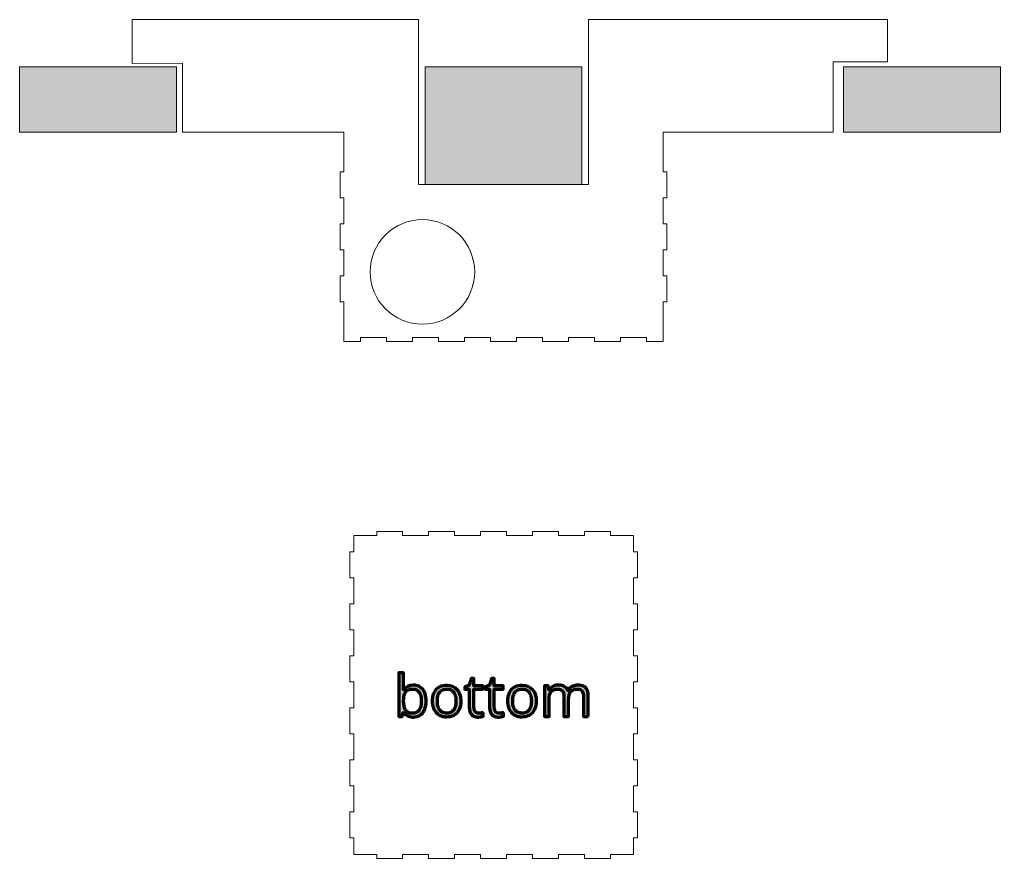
# Model space of a CAD drawing. Header units: millimetres. Extents: x -414 to 974, y 0 to 641.
# Drawn here: x 224 to 974, y 0 to 641 of the extents above; entities that cross this region are included whole.
import ezdxf

# ---------------------------------------------------------------- set-up
doc = ezdxf.new("R2010")
doc.units = ezdxf.units.MM
doc.header["$MEASUREMENT"] = 0
for name, color, linetype, lineweight in [('Layer 1', 7, 'Continuous', 0), ('Layer 2', 7, 'Continuous', 0), ('Layer 3', 7, 'Continuous', 0)]:
    doc.layers.add(name, color=color, linetype=linetype, lineweight=lineweight)

msp = doc.modelspace()

# ---------------------------------------------------------------- hatches: boundary and pattern name
at = {"layer": 'Layer 1', "true_color": 0x777777, "transparency": 33554687}
h = msp.add_hatch(color=8, dxfattribs=at)
edge = h.paths.add_edge_path()
edge.add_spline(control_points=[(524.06, 129.45), (523.41, 129.45), (522.76, 129.39), (522.12, 129.27), (521.38, 129.13), (520.73, 128.89), (520.17, 128.56), (519.64, 128.25), (519.17, 127.84), (518.8, 127.35), (518.42, 126.84), (518.12, 126.27), (517.91, 125.67), (517.52, 124.56), (517.28, 123.15), (517.21, 121.46), (517.19, 121.07), (517.18, 120.68), (517.18, 120.3), (517.18, 117.49), (517.58, 115.35), (518.38, 113.9), (518.51, 113.66), (518.67, 113.42), (518.84, 113.2), (519.51, 112.35), (520.43, 111.73), (521.46, 111.42), (522.24, 111.18), (523.14, 111.06), (524.15, 111.06), (524.83, 111.05), (525.51, 111.14), (526.17, 111.33), (527.35, 111.67), (528.37, 112.42), (529.04, 113.45), (529.81, 114.59), (530.31, 116.09), (530.52, 117.94), (530.62, 118.74), (530.66, 119.54), (530.66, 120.34), (530.66, 121.14), (530.62, 121.94), (530.53, 122.74), (530.33, 124.49), (529.89, 125.89), (529.21, 126.95), (529.16, 127.03), (529.1, 127.11), (529.04, 127.19), (527.97, 128.7), (526.31, 129.45), (524.06, 129.45)], knot_values=[0, 0, 0, 0, 1, 1, 1, 2, 2, 2, 3, 3, 3, 4, 4, 4, 5, 5, 5, 6, 6, 6, 7, 7, 7, 8, 8, 8, 9, 9, 9, 10, 10, 10, 11, 11, 11, 12, 12, 12, 13, 13, 13, 14, 14, 14, 15, 15, 15, 16, 16, 16, 17, 17, 17, 18, 18, 18, 18], degree=3, periodic=0)
edge = h.paths.add_edge_path()
edge.add_spline(control_points=[(601.37, 115.35), (601.62, 114.66), (601.97, 114.01), (602.41, 113.42), (603.34, 112.2), (604.71, 111.4), (606.22, 111.18), (606.72, 111.1), (607.22, 111.06), (607.72, 111.06), (608.46, 111.05), (609.19, 111.14), (609.91, 111.33), (611.15, 111.65), (612.26, 112.39), (613.04, 113.41), (613.57, 114.11), (613.97, 114.9), (614.23, 115.73), (614.65, 117), (614.85, 118.52), (614.85, 120.3), (614.86, 121.14), (614.8, 121.99), (614.68, 122.83), (614.56, 123.69), (614.37, 124.47), (614.11, 125.17), (613.85, 125.87), (613.49, 126.53), (613.04, 127.12), (612.14, 128.27), (610.84, 129.05), (609.39, 129.29), (608.83, 129.4), (608.25, 129.45), (607.68, 129.45), (606.97, 129.45), (606.26, 129.37), (605.56, 129.2), (604.3, 128.9), (603.18, 128.17), (602.39, 127.15), (601.54, 126.05), (600.99, 124.55), (600.75, 122.67), (600.65, 121.88), (600.61, 121.09), (600.61, 120.3), (600.61, 118.34), (600.86, 116.69), (601.37, 115.35)], knot_values=[0, 0, 0, 0, 1, 1, 1, 2, 2, 2, 3, 3, 3, 4, 4, 4, 5, 5, 5, 6, 6, 6, 7, 7, 7, 8, 8, 8, 9, 9, 9, 10, 10, 10, 11, 11, 11, 12, 12, 12, 13, 13, 13, 14, 14, 14, 15, 15, 15, 16, 16, 16, 17, 17, 17, 17], degree=3, periodic=0)
edge = h.paths.add_edge_path()
edge.add_spline(control_points=[(543.73, 115.35), (543.98, 114.66), (544.33, 114.01), (544.77, 113.42), (545.7, 112.2), (547.06, 111.4), (548.58, 111.18), (549.07, 111.1), (549.58, 111.06), (550.08, 111.06), (550.82, 111.05), (551.55, 111.14), (552.26, 111.33), (553.51, 111.65), (554.61, 112.39), (555.39, 113.41), (555.92, 114.11), (556.33, 114.9), (556.59, 115.73), (557, 117), (557.21, 118.52), (557.21, 120.3), (557.22, 121.14), (557.16, 121.99), (557.04, 122.83), (556.92, 123.69), (556.73, 124.47), (556.46, 125.17), (556.21, 125.87), (555.85, 126.53), (555.39, 127.12), (554.49, 128.27), (553.19, 129.05), (551.75, 129.29), (551.18, 129.4), (550.61, 129.45), (550.03, 129.45), (549.32, 129.45), (548.61, 129.37), (547.92, 129.2), (546.66, 128.9), (545.54, 128.17), (544.75, 127.15), (543.89, 126.05), (543.35, 124.55), (543.11, 122.67), (543.01, 121.88), (542.96, 121.09), (542.97, 120.3), (542.97, 118.34), (543.22, 116.69), (543.73, 115.35)], knot_values=[0, 0, 0, 0, 1, 1, 1, 2, 2, 2, 3, 3, 3, 4, 4, 4, 5, 5, 5, 6, 6, 6, 7, 7, 7, 8, 8, 8, 9, 9, 9, 10, 10, 10, 11, 11, 11, 12, 12, 12, 13, 13, 13, 14, 14, 14, 15, 15, 15, 16, 16, 16, 17, 17, 17, 17], degree=3, periodic=0)
edge = h.paths.add_edge_path()
edge.add_spline(control_points=[(618.22, 116.71), (618.45, 117.89), (618.56, 119.09), (618.55, 120.3), (618.55, 121.82), (618.39, 123.22), (618.06, 124.49), (617.65, 126.23), (616.81, 127.84), (615.64, 129.19), (613.7, 131.38), (611.08, 132.48), (607.78, 132.48), (606.95, 132.48), (606.12, 132.41), (605.3, 132.26), (603.17, 131.92), (601.23, 130.86), (599.79, 129.27), (599.33, 128.75), (598.93, 128.19), (598.58, 127.59), (597.96, 126.5), (597.51, 125.27), (597.24, 123.88), (597.01, 122.7), (596.91, 121.5), (596.91, 120.3), (596.91, 119.33), (596.99, 118.36), (597.14, 117.41), (597.33, 116.16), (597.71, 114.95), (598.25, 113.81), (598.33, 113.64), (598.42, 113.47), (598.51, 113.3), (599.32, 111.76), (600.54, 110.46), (602.03, 109.55), (602.74, 109.12), (603.51, 108.78), (604.31, 108.54), (605.39, 108.22), (606.51, 108.06), (607.63, 108.07), (608.45, 108.07), (609.25, 108.14), (610.05, 108.27), (612.21, 108.61), (614.19, 109.68), (615.65, 111.3), (616.93, 112.74), (617.79, 114.54), (618.22, 116.71)], knot_values=[0, 0, 0, 0, 1, 1, 1, 2, 2, 2, 3, 3, 3, 4, 4, 4, 5, 5, 5, 6, 6, 6, 7, 7, 7, 8, 8, 8, 9, 9, 9, 10, 10, 10, 11, 11, 11, 12, 12, 12, 13, 13, 13, 14, 14, 14, 15, 15, 15, 16, 16, 16, 17, 17, 17, 18, 18, 18, 18], degree=3, periodic=0)
edge = h.paths.add_edge_path()
edge.add_spline(control_points=[(560.58, 116.71), (560.8, 117.89), (560.91, 119.09), (560.91, 120.3), (560.91, 121.82), (560.74, 123.22), (560.42, 124.49), (560, 126.23), (559.17, 127.84), (557.99, 129.19), (556.05, 131.38), (553.44, 132.48), (550.14, 132.48), (549.31, 132.48), (548.48, 132.41), (547.65, 132.26), (545.53, 131.92), (543.59, 130.86), (542.15, 129.27), (541.69, 128.75), (541.28, 128.19), (540.94, 127.59), (540.32, 126.5), (539.87, 125.27), (539.6, 123.88), (539.37, 122.7), (539.26, 121.5), (539.27, 120.3), (539.27, 119.33), (539.34, 118.36), (539.49, 117.41), (539.69, 116.16), (540.06, 114.95), (540.6, 113.81), (540.69, 113.64), (540.77, 113.47), (540.86, 113.3), (541.68, 111.75), (542.89, 110.46), (544.38, 109.55), (545.1, 109.12), (545.86, 108.78), (546.66, 108.54), (547.74, 108.22), (548.87, 108.06), (549.99, 108.07), (550.8, 108.07), (551.61, 108.14), (552.41, 108.27), (554.57, 108.61), (556.54, 109.68), (558.01, 111.3), (559.29, 112.74), (560.15, 114.54), (560.58, 116.71)], knot_values=[0, 0, 0, 0, 1, 1, 1, 2, 2, 2, 3, 3, 3, 4, 4, 4, 5, 5, 5, 6, 6, 6, 7, 7, 7, 8, 8, 8, 9, 9, 9, 10, 10, 10, 11, 11, 11, 12, 12, 12, 13, 13, 13, 14, 14, 14, 15, 15, 15, 16, 16, 16, 17, 17, 17, 18, 18, 18, 18], degree=3, periodic=0)
edge = h.paths.add_edge_path()
edge.add_spline(control_points=[(593.52, 111.44), (593.52, 111.44), (593.52, 108.72), (593.52, 108.72), (593.38, 108.65), (593.25, 108.6), (593.1, 108.55), (592.76, 108.44), (592.33, 108.34), (591.81, 108.25), (591.11, 108.14), (590.47, 108.08), (589.9, 108.07), (589.86, 108.07), (589.82, 108.07), (589.78, 108.07), (588.85, 108.06), (587.93, 108.18), (587.04, 108.44), (585.02, 109.06), (583.76, 110.46), (583.23, 112.65), (583.03, 113.51), (582.94, 114.39), (582.95, 115.27), (582.95, 115.27), (582.95, 129.28), (582.95, 129.28), (582.95, 129.28), (579.58, 129.28), (579.58, 129.28), (579.58, 129.28), (579.58, 131), (579.58, 131), (579.58, 131), (582.95, 132.48), (582.95, 132.48), (582.95, 132.48), (584.45, 137.5), (584.45, 137.5), (584.45, 137.5), (586.52, 137.5), (586.52, 137.5), (586.52, 137.5), (586.52, 132.05), (586.52, 132.05), (586.52, 132.05), (593.35, 132.05), (593.35, 132.05), (593.35, 132.05), (593.35, 129.28), (593.35, 129.28), (593.35, 129.28), (586.52, 129.28), (586.52, 129.28), (586.52, 129.28), (586.52, 115.42), (586.52, 115.42), (586.51, 115), (586.55, 114.57), (586.62, 114.16), (586.77, 113.34), (587.07, 112.67), (587.52, 112.15), (588.05, 111.56), (588.78, 111.17), (589.56, 111.07), (589.81, 111.03), (590.05, 111.01), (590.3, 111.01), (590.87, 111.01), (591.44, 111.05), (592.01, 111.14), (592.05, 111.14), (592.09, 111.15), (592.12, 111.15), (592.3, 111.18), (592.47, 111.21), (592.64, 111.24), (592.97, 111.3), (593.24, 111.37), (593.47, 111.43), (593.49, 111.43), (593.5, 111.44), (593.52, 111.44)], knot_values=[0, 0, 0, 0, 1, 1, 1, 2, 2, 2, 3, 3, 3, 4, 4, 4, 5, 5, 5, 6, 6, 6, 7, 7, 7, 8, 8, 8, 9, 9, 9, 10, 10, 10, 11, 11, 11, 12, 12, 12, 13, 13, 13, 14, 14, 14, 15, 15, 15, 16, 16, 16, 17, 17, 17, 18, 18, 18, 19, 19, 19, 20, 20, 20, 21, 21, 21, 22, 22, 22, 23, 23, 23, 24, 24, 24, 25, 25, 25, 26, 26, 26, 27, 27, 27, 28, 28, 28, 28], degree=3, periodic=0)
edge = h.paths.add_edge_path()
edge.add_spline(control_points=[(577.99, 111.44), (577.99, 111.44), (577.99, 108.72), (577.99, 108.72), (577.85, 108.65), (577.71, 108.6), (577.57, 108.55), (577.23, 108.44), (576.8, 108.34), (576.28, 108.25), (575.58, 108.14), (574.94, 108.08), (574.37, 108.07), (574.33, 108.07), (574.29, 108.07), (574.25, 108.07), (573.32, 108.06), (572.39, 108.18), (571.5, 108.44), (569.49, 109.06), (568.22, 110.46), (567.7, 112.65), (567.5, 113.51), (567.41, 114.39), (567.42, 115.27), (567.42, 115.27), (567.42, 129.28), (567.42, 129.28), (567.42, 129.28), (564.04, 129.28), (564.04, 129.28), (564.04, 129.28), (564.04, 131), (564.04, 131), (564.04, 131), (567.42, 132.48), (567.42, 132.48), (567.42, 132.48), (568.92, 137.5), (568.92, 137.5), (568.92, 137.5), (570.98, 137.5), (570.98, 137.5), (570.98, 137.5), (570.98, 132.05), (570.98, 132.05), (570.98, 132.05), (577.81, 132.05), (577.81, 132.05), (577.81, 132.05), (577.81, 129.28), (577.81, 129.28), (577.81, 129.28), (570.98, 129.28), (570.98, 129.28), (570.98, 129.28), (570.98, 115.42), (570.98, 115.42), (570.98, 115), (571.01, 114.57), (571.09, 114.16), (571.23, 113.34), (571.53, 112.67), (571.99, 112.15), (572.52, 111.56), (573.24, 111.17), (574.03, 111.07), (574.27, 111.03), (574.52, 111.01), (574.76, 111.01), (575.34, 111.01), (575.91, 111.05), (576.48, 111.14), (576.52, 111.14), (576.55, 111.15), (576.59, 111.15), (576.76, 111.18), (576.93, 111.21), (577.1, 111.24), (577.43, 111.3), (577.71, 111.37), (577.94, 111.43), (577.95, 111.43), (577.97, 111.44), (577.99, 111.44)], knot_values=[0, 0, 0, 0, 1, 1, 1, 2, 2, 2, 3, 3, 3, 4, 4, 4, 5, 5, 5, 6, 6, 6, 7, 7, 7, 8, 8, 8, 9, 9, 9, 10, 10, 10, 11, 11, 11, 12, 12, 12, 13, 13, 13, 14, 14, 14, 15, 15, 15, 16, 16, 16, 17, 17, 17, 18, 18, 18, 19, 19, 19, 20, 20, 20, 21, 21, 21, 22, 22, 22, 23, 23, 23, 24, 24, 24, 25, 25, 25, 26, 26, 26, 27, 27, 27, 28, 28, 28, 28], degree=3, periodic=0)
edge = h.paths.add_edge_path()
edge.add_spline(control_points=[(517.18, 111.53), (517.18, 111.53), (516.93, 111.53), (516.93, 111.53), (516.93, 111.53), (516.18, 108.5), (516.18, 108.5), (516.18, 108.5), (513.62, 108.5), (513.62, 108.5), (513.62, 108.5), (513.62, 141.93), (513.62, 141.93), (513.62, 141.93), (517.18, 141.93), (517.18, 141.93), (517.18, 141.93), (517.18, 133.81), (517.18, 133.81), (517.19, 132.97), (517.17, 132.13), (517.14, 131.3), (517.12, 130.45), (517.07, 129.66), (517.01, 128.91), (517.01, 128.91), (517.18, 128.91), (517.18, 128.91), (518.85, 131.26), (521.31, 132.43), (524.58, 132.43), (525.61, 132.44), (526.65, 132.31), (527.64, 132.03), (529.28, 131.56), (530.72, 130.59), (531.78, 129.27), (532.62, 128.21), (533.25, 127.01), (533.63, 125.72), (534.11, 124.16), (534.35, 122.35), (534.35, 120.3), (534.36, 119.12), (534.27, 117.94), (534.07, 116.78), (533.86, 115.53), (533.52, 114.4), (533.06, 113.4), (532.72, 112.64), (532.28, 111.93), (531.76, 111.28), (530.29, 109.44), (528.12, 108.3), (525.76, 108.13), (525.37, 108.09), (524.97, 108.07), (524.58, 108.07), (523.66, 108.07), (522.75, 108.18), (521.86, 108.4), (521.35, 108.53), (520.85, 108.71), (520.38, 108.92), (519.11, 109.49), (518.04, 110.36), (517.18, 111.53)], knot_values=[0, 0, 0, 0, 1, 1, 1, 2, 2, 2, 3, 3, 3, 4, 4, 4, 5, 5, 5, 6, 6, 6, 7, 7, 7, 8, 8, 8, 9, 9, 9, 10, 10, 10, 11, 11, 11, 12, 12, 12, 13, 13, 13, 14, 14, 14, 15, 15, 15, 16, 16, 16, 17, 17, 17, 18, 18, 18, 19, 19, 19, 20, 20, 20, 21, 21, 21, 22, 22, 22, 22], degree=3, periodic=0)
edge = h.paths.add_edge_path()
edge.add_spline(control_points=[(658.38, 108.5), (658.38, 108.5), (654.81, 108.5), (654.81, 108.5), (654.81, 108.5), (654.81, 123.82), (654.81, 123.82), (654.82, 124.34), (654.78, 124.85), (654.71, 125.37), (654.63, 125.89), (654.51, 126.37), (654.34, 126.79), (654.17, 127.25), (653.92, 127.67), (653.61, 128.04), (652.91, 128.86), (651.87, 129.32), (650.49, 129.43), (650.28, 129.44), (650.08, 129.45), (649.87, 129.45), (649.25, 129.45), (648.62, 129.39), (648, 129.27), (647.26, 129.12), (646.62, 128.86), (646.06, 128.51), (645.64, 128.24), (645.27, 127.92), (644.95, 127.54), (644.52, 127), (644.18, 126.38), (643.95, 125.73), (643.56, 124.62), (643.36, 123.26), (643.36, 121.65), (643.36, 121.65), (643.36, 108.5), (643.36, 108.5), (643.36, 108.5), (639.8, 108.5), (639.8, 108.5), (639.8, 108.5), (639.8, 123.82), (639.8, 123.82), (639.8, 124.34), (639.76, 124.85), (639.69, 125.37), (639.61, 125.89), (639.49, 126.37), (639.32, 126.79), (639.15, 127.25), (638.91, 127.67), (638.59, 128.04), (638.14, 128.57), (637.54, 128.95), (636.87, 129.16), (636.46, 129.29), (636, 129.38), (635.5, 129.42), (635.28, 129.44), (635.06, 129.45), (634.83, 129.45), (632.6, 129.45), (630.96, 128.78), (629.92, 127.44), (628.98, 126.23), (628.47, 124.31), (628.38, 121.69), (628.37, 121.41), (628.37, 121.13), (628.37, 120.85), (628.37, 120.85), (628.37, 108.5), (628.37, 108.5), (628.37, 108.5), (624.8, 108.5), (624.8, 108.5), (624.8, 108.5), (624.8, 132.05), (624.8, 132.05), (624.8, 132.05), (627.7, 132.05), (627.7, 132.05), (627.7, 132.05), (628.28, 128.83), (628.28, 128.83), (628.28, 128.83), (628.45, 128.83), (628.45, 128.83), (629.13, 129.97), (630.08, 130.87), (631.3, 131.51), (632.34, 132.05), (633.48, 132.37), (634.64, 132.45), (634.9, 132.47), (635.16, 132.48), (635.41, 132.48), (637.69, 132.48), (639.48, 131.97), (640.79, 130.94), (641.6, 130.29), (642.24, 129.45), (642.63, 128.48), (642.63, 128.48), (642.8, 128.48), (642.8, 128.48), (643.47, 129.64), (644.44, 130.61), (645.61, 131.27), (645.69, 131.31), (645.77, 131.36), (645.85, 131.4), (646.88, 131.95), (648.01, 132.29), (649.17, 132.41), (649.58, 132.46), (649.99, 132.48), (650.41, 132.48), (651.16, 132.48), (651.92, 132.42), (652.66, 132.29), (654.23, 132), (655.47, 131.38), (656.39, 130.43), (657.36, 129.43), (657.97, 128), (658.23, 126.13), (658.34, 125.38), (658.38, 124.62), (658.38, 123.86), (658.38, 123.86), (658.38, 108.5), (658.38, 108.5)], knot_values=[0, 0, 0, 0, 1, 1, 1, 2, 2, 2, 3, 3, 3, 4, 4, 4, 5, 5, 5, 6, 6, 6, 7, 7, 7, 8, 8, 8, 9, 9, 9, 10, 10, 10, 11, 11, 11, 12, 12, 12, 13, 13, 13, 14, 14, 14, 15, 15, 15, 16, 16, 16, 17, 17, 17, 18, 18, 18, 19, 19, 19, 20, 20, 20, 21, 21, 21, 22, 22, 22, 23, 23, 23, 24, 24, 24, 25, 25, 25, 26, 26, 26, 27, 27, 27, 28, 28, 28, 29, 29, 29, 30, 30, 30, 31, 31, 31, 32, 32, 32, 33, 33, 33, 34, 34, 34, 35, 35, 35, 36, 36, 36, 37, 37, 37, 38, 38, 38, 39, 39, 39, 40, 40, 40, 41, 41, 41, 42, 42, 42, 43, 43, 43, 44, 44, 44, 45, 45, 45, 45], degree=3, periodic=0)
at = {"layer": 'Layer 2', "true_color": 0x000000, "transparency": 33554687}
h = msp.add_hatch(color=18, dxfattribs=at)
h.dxf.hatch_style = 2
h.paths.add_polyline_path([(343.52, 555.24), (223.52, 555.24), (223.52, 605.24), (343.52, 605.24)])
h = msp.add_hatch(color=18, dxfattribs=at)
h.dxf.hatch_style = 2
h.paths.add_polyline_path([(653.52, 515.24), (533.52, 515.24), (533.52, 605.24), (653.52, 605.24)])
h = msp.add_hatch(color=18, dxfattribs=at)
h.dxf.hatch_style = 2
h.paths.add_polyline_path([(973.52, 555.24), (853.52, 555.24), (853.52, 605.24), (973.52, 605.24)])

# ---------------------------------------------------------------- linework, layer by layer
at = {"layer": 'Layer 1', "color": 1, "lineweight": 9, "true_color": 0xff0000}
msp.add_open_spline([(479, 247), (479, 247), (479, 234.31), (479, 234.31), (479, 234.31), (476, 234.31), (476, 234.31), (476, 234.31), (476, 214.44), (476, 214.44), (476, 214.44), (479, 214.44), (479, 214.44), (479, 214.44), (479, 194.56), (479, 194.56), (479, 194.56), (476, 194.56), (476, 194.56), (476, 194.56), (476, 174.69), (476, 174.69), (476, 174.69), (479, 174.69), (479, 174.69), (479, 174.69), (479, 154.81), (479, 154.81), (479, 154.81), (476, 154.81), (476, 154.81), (476, 154.81), (476, 134.94), (476, 134.94), (476, 134.94), (479, 134.94), (479, 134.94), (479, 134.94), (479, 115.06), (479, 115.06), (479, 115.06), (476, 115.06), (476, 115.06), (476, 115.06), (476, 95.19), (476, 95.19), (476, 95.19), (479, 95.19), (479, 95.19), (479, 95.19), (479, 75.31), (479, 75.31), (479, 75.31), (476, 75.31), (476, 75.31), (476, 75.31), (476, 55.44), (476, 55.44), (476, 55.44), (479, 55.44), (479, 55.44), (479, 55.44), (479, 35.56), (479, 35.56), (479, 35.56), (476, 35.56), (476, 35.56), (476, 35.56), (476, 15.69), (476, 15.69), (476, 15.69), (479, 15.69), (479, 15.69), (479, 15.69), (479, 3), (479, 3), (479, 3), (496.56, 3), (496.56, 3), (496.56, 3), (496.56, 0), (496.56, 0), (496.56, 0), (516.44, 0), (516.44, 0), (516.44, 0), (516.44, 3), (516.44, 3), (516.44, 3), (536.31, 3), (536.31, 3), (536.31, 3), (536.31, 0), (536.31, 0), (536.31, 0), (556.19, 0), (556.19, 0), (556.19, 0), (556.19, 3), (556.19, 3), (556.19, 3), (576.06, 3), (576.06, 3), (576.06, 3), (576.06, 0), (576.06, 0), (576.06, 0), (595.94, 0), (595.94, 0), (595.94, 0), (595.94, 3), (595.94, 3), (595.94, 3), (615.81, 3), (615.81, 3), (615.81, 3), (615.81, 0), (615.81, 0), (615.81, 0), (635.69, 0), (635.69, 0), (635.69, 0), (635.69, 3), (635.69, 3), (635.69, 3), (655.56, 3), (655.56, 3), (655.56, 3), (655.56, 0), (655.56, 0), (655.56, 0), (675.44, 0), (675.44, 0), (675.44, 0), (675.44, 3), (675.44, 3), (675.44, 3), (693, 3), (693, 3), (693, 3), (693, 15.69), (693, 15.69), (693, 15.69), (696, 15.69), (696, 15.69), (696, 15.69), (696, 35.56), (696, 35.56), (696, 35.56), (693, 35.56), (693, 35.56), (693, 35.56), (693, 55.44), (693, 55.44), (693, 55.44), (696, 55.44), (696, 55.44), (696, 55.44), (696, 75.31), (696, 75.31), (696, 75.31), (693, 75.31), (693, 75.31), (693, 75.31), (693, 95.19), (693, 95.19), (693, 95.19), (696, 95.19), (696, 95.19), (696, 95.19), (696, 115.06), (696, 115.06), (696, 115.06), (693, 115.06), (693, 115.06), (693, 115.06), (693, 134.94), (693, 134.94), (693, 134.94), (696, 134.94), (696, 134.94), (696, 134.94), (696, 154.81), (696, 154.81), (696, 154.81), (693, 154.81), (693, 154.81), (693, 154.81), (693, 174.69), (693, 174.69), (693, 174.69), (696, 174.69), (696, 174.69), (696, 174.69), (696, 194.56), (696, 194.56), (696, 194.56), (693, 194.56), (693, 194.56), (693, 194.56), (693, 214.44), (693, 214.44), (693, 214.44), (696, 214.44), (696, 214.44), (696, 214.44), (696, 234.31), (696, 234.31), (696, 234.31), (693, 234.31), (693, 234.31), (693, 234.31), (693, 247), (693, 247), (693, 247), (675.44, 247), (675.44, 247), (675.44, 247), (675.44, 250), (675.44, 250), (675.44, 250), (655.56, 250), (655.56, 250), (655.56, 250), (655.56, 247), (655.56, 247), (655.56, 247), (635.69, 247), (635.69, 247), (635.69, 247), (635.69, 250), (635.69, 250), (635.69, 250), (615.81, 250), (615.81, 250), (615.81, 250), (615.81, 247), (615.81, 247), (615.81, 247), (595.94, 247), (595.94, 247), (595.94, 247), (595.94, 250), (595.94, 250), (595.94, 250), (576.06, 250), (576.06, 250), (576.06, 250), (576.06, 247), (576.06, 247), (576.06, 247), (556.19, 247), (556.19, 247), (556.19, 247), (556.19, 250), (556.19, 250), (556.19, 250), (536.31, 250), (536.31, 250), (536.31, 250), (536.31, 247), (536.31, 247), (536.31, 247), (516.44, 247), (516.44, 247), (516.44, 247), (516.44, 250), (516.44, 250), (516.44, 250), (496.56, 250), (496.56, 250), (496.56, 250), (496.56, 247), (496.56, 247), (496.56, 247), (479, 247), (479, 247)], degree=3, knots=[0, 0, 0, 0, 1, 1, 1, 2, 2, 2, 3, 3, 3, 4, 4, 4, 5, 5, 5, 6, 6, 6, 7, 7, 7, 8, 8, 8, 9, 9, 9, 10, 10, 10, 11, 11, 11, 12, 12, 12, 13, 13, 13, 14, 14, 14, 15, 15, 15, 16, 16, 16, 17, 17, 17, 18, 18, 18, 19, 19, 19, 20, 20, 20, 21, 21, 21, 22, 22, 22, 23, 23, 23, 24, 24, 24, 25, 25, 25, 26, 26, 26, 27, 27, 27, 28, 28, 28, 29, 29, 29, 30, 30, 30, 31, 31, 31, 32, 32, 32, 33, 33, 33, 34, 34, 34, 35, 35, 35, 36, 36, 36, 37, 37, 37, 38, 38, 38, 39, 39, 39, 40, 40, 40, 41, 41, 41, 42, 42, 42, 43, 43, 43, 44, 44, 44, 45, 45, 45, 46, 46, 46, 47, 47, 47, 48, 48, 48, 49, 49, 49, 50, 50, 50, 51, 51, 51, 52, 52, 52, 53, 53, 53, 54, 54, 54, 55, 55, 55, 56, 56, 56, 57, 57, 57, 58, 58, 58, 59, 59, 59, 60, 60, 60, 61, 61, 61, 62, 62, 62, 63, 63, 63, 64, 64, 64, 65, 65, 65, 66, 66, 66, 67, 67, 67, 68, 68, 68, 69, 69, 69, 70, 70, 70, 71, 71, 71, 72, 72, 72, 73, 73, 73, 74, 74, 74, 75, 75, 75, 76, 76, 76, 77, 77, 77, 78, 78, 78, 79, 79, 79, 80, 80, 80, 81, 81, 81, 82, 82, 82, 83, 83, 83, 84, 84, 84, 85, 85, 85, 86, 86, 86, 87, 87, 87, 88, 88, 88, 89, 89, 89, 90, 90, 90, 91, 91, 91, 92, 92, 92, 92], dxfattribs=at)
at = {"layer": 'Layer 1', "color": 8, "lineweight": 70, "true_color": 0x777777}
for points, knots in [([(517.18, 111.53), (517.18, 111.53), (516.93, 111.53), (516.93, 111.53), (516.93, 111.53), (516.18, 108.5), (516.18, 108.5), (516.18, 108.5), (513.62, 108.5), (513.62, 108.5), (513.62, 108.5), (513.62, 141.93), (513.62, 141.93), (513.62, 141.93), (517.18, 141.93), (517.18, 141.93), (517.18, 141.93), (517.18, 133.81), (517.18, 133.81), (517.19, 132.97), (517.17, 132.13), (517.14, 131.3), (517.12, 130.45), (517.07, 129.66), (517.01, 128.91), (517.01, 128.91), (517.18, 128.91), (517.18, 128.91), (518.85, 131.26), (521.31, 132.43), (524.58, 132.43), (525.61, 132.44), (526.65, 132.31), (527.64, 132.03), (529.28, 131.56), (530.72, 130.59), (531.78, 129.27), (532.62, 128.21), (533.25, 127.01), (533.63, 125.72), (534.11, 124.16), (534.35, 122.35), (534.35, 120.3), (534.36, 119.12), (534.27, 117.94), (534.07, 116.78), (533.86, 115.53), (533.52, 114.4), (533.06, 113.4), (532.72, 112.64), (532.28, 111.93), (531.76, 111.28), (530.29, 109.44), (528.12, 108.3), (525.76, 108.13), (525.37, 108.09), (524.97, 108.07), (524.58, 108.07), (523.66, 108.07), (522.75, 108.18), (521.86, 108.4), (521.35, 108.53), (520.85, 108.71), (520.38, 108.92), (519.11, 109.49), (518.04, 110.36), (517.18, 111.53)], [0, 0, 0, 0, 1, 1, 1, 2, 2, 2, 3, 3, 3, 4, 4, 4, 5, 5, 5, 6, 6, 6, 7, 7, 7, 8, 8, 8, 9, 9, 9, 10, 10, 10, 11, 11, 11, 12, 12, 12, 13, 13, 13, 14, 14, 14, 15, 15, 15, 16, 16, 16, 17, 17, 17, 18, 18, 18, 19, 19, 19, 20, 20, 20, 21, 21, 21, 22, 22, 22, 22]), ([(577.99, 111.44), (577.99, 111.44), (577.99, 108.72), (577.99, 108.72), (577.85, 108.65), (577.71, 108.6), (577.57, 108.55), (577.23, 108.44), (576.8, 108.34), (576.28, 108.25), (575.58, 108.14), (574.94, 108.08), (574.37, 108.07), (574.33, 108.07), (574.29, 108.07), (574.25, 108.07), (573.32, 108.06), (572.39, 108.18), (571.5, 108.44), (569.49, 109.06), (568.22, 110.46), (567.7, 112.65), (567.5, 113.51), (567.41, 114.39), (567.42, 115.27), (567.42, 115.27), (567.42, 129.28), (567.42, 129.28), (567.42, 129.28), (564.04, 129.28), (564.04, 129.28), (564.04, 129.28), (564.04, 131), (564.04, 131), (564.04, 131), (567.42, 132.48), (567.42, 132.48), (567.42, 132.48), (568.92, 137.5), (568.92, 137.5), (568.92, 137.5), (570.98, 137.5), (570.98, 137.5), (570.98, 137.5), (570.98, 132.05), (570.98, 132.05), (570.98, 132.05), (577.81, 132.05), (577.81, 132.05), (577.81, 132.05), (577.81, 129.28), (577.81, 129.28), (577.81, 129.28), (570.98, 129.28), (570.98, 129.28), (570.98, 129.28), (570.98, 115.42), (570.98, 115.42), (570.98, 115), (571.01, 114.57), (571.09, 114.16), (571.23, 113.34), (571.53, 112.67), (571.99, 112.15), (572.52, 111.56), (573.24, 111.17), (574.03, 111.07), (574.27, 111.03), (574.52, 111.01), (574.76, 111.01), (575.34, 111.01), (575.91, 111.05), (576.48, 111.14), (576.52, 111.14), (576.55, 111.15), (576.59, 111.15), (576.76, 111.18), (576.93, 111.21), (577.1, 111.24), (577.43, 111.3), (577.71, 111.37), (577.94, 111.43), (577.95, 111.43), (577.97, 111.44), (577.99, 111.44)], [0, 0, 0, 0, 1, 1, 1, 2, 2, 2, 3, 3, 3, 4, 4, 4, 5, 5, 5, 6, 6, 6, 7, 7, 7, 8, 8, 8, 9, 9, 9, 10, 10, 10, 11, 11, 11, 12, 12, 12, 13, 13, 13, 14, 14, 14, 15, 15, 15, 16, 16, 16, 17, 17, 17, 18, 18, 18, 19, 19, 19, 20, 20, 20, 21, 21, 21, 22, 22, 22, 23, 23, 23, 24, 24, 24, 25, 25, 25, 26, 26, 26, 27, 27, 27, 28, 28, 28, 28]), ([(593.52, 111.44), (593.52, 111.44), (593.52, 108.72), (593.52, 108.72), (593.38, 108.65), (593.25, 108.6), (593.1, 108.55), (592.76, 108.44), (592.33, 108.34), (591.81, 108.25), (591.11, 108.14), (590.47, 108.08), (589.9, 108.07), (589.86, 108.07), (589.82, 108.07), (589.78, 108.07), (588.85, 108.06), (587.93, 108.18), (587.04, 108.44), (585.02, 109.06), (583.76, 110.46), (583.23, 112.65), (583.03, 113.51), (582.94, 114.39), (582.95, 115.27), (582.95, 115.27), (582.95, 129.28), (582.95, 129.28), (582.95, 129.28), (579.58, 129.28), (579.58, 129.28), (579.58, 129.28), (579.58, 131), (579.58, 131), (579.58, 131), (582.95, 132.48), (582.95, 132.48), (582.95, 132.48), (584.45, 137.5), (584.45, 137.5), (584.45, 137.5), (586.52, 137.5), (586.52, 137.5), (586.52, 137.5), (586.52, 132.05), (586.52, 132.05), (586.52, 132.05), (593.35, 132.05), (593.35, 132.05), (593.35, 132.05), (593.35, 129.28), (593.35, 129.28), (593.35, 129.28), (586.52, 129.28), (586.52, 129.28), (586.52, 129.28), (586.52, 115.42), (586.52, 115.42), (586.51, 115), (586.55, 114.57), (586.62, 114.16), (586.77, 113.34), (587.07, 112.67), (587.52, 112.15), (588.05, 111.56), (588.78, 111.17), (589.56, 111.07), (589.81, 111.03), (590.05, 111.01), (590.3, 111.01), (590.87, 111.01), (591.44, 111.05), (592.01, 111.14), (592.05, 111.14), (592.09, 111.15), (592.12, 111.15), (592.3, 111.18), (592.47, 111.21), (592.64, 111.24), (592.97, 111.3), (593.24, 111.37), (593.47, 111.43), (593.49, 111.43), (593.5, 111.44), (593.52, 111.44)], [0, 0, 0, 0, 1, 1, 1, 2, 2, 2, 3, 3, 3, 4, 4, 4, 5, 5, 5, 6, 6, 6, 7, 7, 7, 8, 8, 8, 9, 9, 9, 10, 10, 10, 11, 11, 11, 12, 12, 12, 13, 13, 13, 14, 14, 14, 15, 15, 15, 16, 16, 16, 17, 17, 17, 18, 18, 18, 19, 19, 19, 20, 20, 20, 21, 21, 21, 22, 22, 22, 23, 23, 23, 24, 24, 24, 25, 25, 25, 26, 26, 26, 27, 27, 27, 28, 28, 28, 28]), ([(524.06, 129.45), (523.41, 129.45), (522.76, 129.39), (522.12, 129.27), (521.38, 129.13), (520.73, 128.89), (520.17, 128.56), (519.64, 128.25), (519.17, 127.84), (518.8, 127.35), (518.42, 126.84), (518.12, 126.27), (517.91, 125.67), (517.52, 124.56), (517.28, 123.15), (517.21, 121.46), (517.19, 121.07), (517.18, 120.68), (517.18, 120.3), (517.18, 117.49), (517.58, 115.35), (518.38, 113.9), (518.51, 113.66), (518.67, 113.42), (518.84, 113.2), (519.51, 112.35), (520.43, 111.73), (521.46, 111.42), (522.24, 111.18), (523.14, 111.06), (524.15, 111.06), (524.83, 111.05), (525.51, 111.14), (526.17, 111.33), (527.35, 111.67), (528.37, 112.42), (529.04, 113.45), (529.81, 114.59), (530.31, 116.09), (530.52, 117.94), (530.62, 118.74), (530.66, 119.54), (530.66, 120.34), (530.66, 121.14), (530.62, 121.94), (530.53, 122.74), (530.33, 124.49), (529.89, 125.89), (529.21, 126.95), (529.16, 127.03), (529.1, 127.11), (529.04, 127.19), (527.97, 128.7), (526.31, 129.45), (524.06, 129.45)], [0, 0, 0, 0, 1, 1, 1, 2, 2, 2, 3, 3, 3, 4, 4, 4, 5, 5, 5, 6, 6, 6, 7, 7, 7, 8, 8, 8, 9, 9, 9, 10, 10, 10, 11, 11, 11, 12, 12, 12, 13, 13, 13, 14, 14, 14, 15, 15, 15, 16, 16, 16, 17, 17, 17, 18, 18, 18, 18]), ([(560.58, 116.71), (560.8, 117.89), (560.91, 119.09), (560.91, 120.3), (560.91, 121.82), (560.74, 123.22), (560.42, 124.49), (560, 126.23), (559.17, 127.84), (557.99, 129.19), (556.05, 131.38), (553.44, 132.48), (550.14, 132.48), (549.31, 132.48), (548.48, 132.41), (547.65, 132.26), (545.53, 131.92), (543.59, 130.86), (542.15, 129.27), (541.69, 128.75), (541.28, 128.19), (540.94, 127.59), (540.32, 126.5), (539.87, 125.27), (539.6, 123.88), (539.37, 122.7), (539.26, 121.5), (539.27, 120.3), (539.27, 119.33), (539.34, 118.36), (539.49, 117.41), (539.69, 116.16), (540.06, 114.95), (540.6, 113.81), (540.69, 113.64), (540.77, 113.47), (540.86, 113.3), (541.68, 111.75), (542.89, 110.46), (544.38, 109.55), (545.1, 109.12), (545.86, 108.78), (546.66, 108.54), (547.74, 108.22), (548.87, 108.06), (549.99, 108.07), (550.8, 108.07), (551.61, 108.14), (552.41, 108.27), (554.57, 108.61), (556.54, 109.68), (558.01, 111.3), (559.29, 112.74), (560.15, 114.54), (560.58, 116.71)], [0, 0, 0, 0, 1, 1, 1, 2, 2, 2, 3, 3, 3, 4, 4, 4, 5, 5, 5, 6, 6, 6, 7, 7, 7, 8, 8, 8, 9, 9, 9, 10, 10, 10, 11, 11, 11, 12, 12, 12, 13, 13, 13, 14, 14, 14, 15, 15, 15, 16, 16, 16, 17, 17, 17, 18, 18, 18, 18]), ([(543.73, 115.35), (543.98, 114.66), (544.33, 114.01), (544.77, 113.42), (545.7, 112.2), (547.06, 111.4), (548.58, 111.18), (549.07, 111.1), (549.58, 111.06), (550.08, 111.06), (550.82, 111.05), (551.55, 111.14), (552.26, 111.33), (553.51, 111.65), (554.61, 112.39), (555.39, 113.41), (555.92, 114.11), (556.33, 114.9), (556.59, 115.73), (557, 117), (557.21, 118.52), (557.21, 120.3), (557.22, 121.14), (557.16, 121.99), (557.04, 122.83), (556.92, 123.69), (556.73, 124.47), (556.46, 125.17), (556.21, 125.87), (555.85, 126.53), (555.39, 127.12), (554.49, 128.27), (553.19, 129.05), (551.75, 129.29), (551.18, 129.4), (550.61, 129.45), (550.03, 129.45), (549.32, 129.45), (548.61, 129.37), (547.92, 129.2), (546.66, 128.9), (545.54, 128.17), (544.75, 127.15), (543.89, 126.05), (543.35, 124.55), (543.11, 122.67), (543.01, 121.88), (542.96, 121.09), (542.97, 120.3), (542.97, 118.34), (543.22, 116.69), (543.73, 115.35)], [0, 0, 0, 0, 1, 1, 1, 2, 2, 2, 3, 3, 3, 4, 4, 4, 5, 5, 5, 6, 6, 6, 7, 7, 7, 8, 8, 8, 9, 9, 9, 10, 10, 10, 11, 11, 11, 12, 12, 12, 13, 13, 13, 14, 14, 14, 15, 15, 15, 16, 16, 16, 17, 17, 17, 17]), ([(618.22, 116.71), (618.45, 117.89), (618.56, 119.09), (618.55, 120.3), (618.55, 121.82), (618.39, 123.22), (618.06, 124.49), (617.65, 126.23), (616.81, 127.84), (615.64, 129.19), (613.7, 131.38), (611.08, 132.48), (607.78, 132.48), (606.95, 132.48), (606.12, 132.41), (605.3, 132.26), (603.17, 131.92), (601.23, 130.86), (599.79, 129.27), (599.33, 128.75), (598.93, 128.19), (598.58, 127.59), (597.96, 126.5), (597.51, 125.27), (597.24, 123.88), (597.01, 122.7), (596.91, 121.5), (596.91, 120.3), (596.91, 119.33), (596.99, 118.36), (597.14, 117.41), (597.33, 116.16), (597.71, 114.95), (598.25, 113.81), (598.33, 113.64), (598.42, 113.47), (598.51, 113.3), (599.32, 111.76), (600.54, 110.46), (602.03, 109.55), (602.74, 109.12), (603.51, 108.78), (604.31, 108.54), (605.39, 108.22), (606.51, 108.06), (607.63, 108.07), (608.45, 108.07), (609.25, 108.14), (610.05, 108.27), (612.21, 108.61), (614.19, 109.68), (615.65, 111.3), (616.93, 112.74), (617.79, 114.54), (618.22, 116.71)], [0, 0, 0, 0, 1, 1, 1, 2, 2, 2, 3, 3, 3, 4, 4, 4, 5, 5, 5, 6, 6, 6, 7, 7, 7, 8, 8, 8, 9, 9, 9, 10, 10, 10, 11, 11, 11, 12, 12, 12, 13, 13, 13, 14, 14, 14, 15, 15, 15, 16, 16, 16, 17, 17, 17, 18, 18, 18, 18]), ([(601.37, 115.35), (601.62, 114.66), (601.97, 114.01), (602.41, 113.42), (603.34, 112.2), (604.71, 111.4), (606.22, 111.18), (606.72, 111.1), (607.22, 111.06), (607.72, 111.06), (608.46, 111.05), (609.19, 111.14), (609.91, 111.33), (611.15, 111.65), (612.26, 112.39), (613.04, 113.41), (613.57, 114.11), (613.97, 114.9), (614.23, 115.73), (614.65, 117), (614.85, 118.52), (614.85, 120.3), (614.86, 121.14), (614.8, 121.99), (614.68, 122.83), (614.56, 123.69), (614.37, 124.47), (614.11, 125.17), (613.85, 125.87), (613.49, 126.53), (613.04, 127.12), (612.14, 128.27), (610.84, 129.05), (609.39, 129.29), (608.83, 129.4), (608.25, 129.45), (607.68, 129.45), (606.97, 129.45), (606.26, 129.37), (605.56, 129.2), (604.3, 128.9), (603.18, 128.17), (602.39, 127.15), (601.54, 126.05), (600.99, 124.55), (600.75, 122.67), (600.65, 121.88), (600.61, 121.09), (600.61, 120.3), (600.61, 118.34), (600.86, 116.69), (601.37, 115.35)], [0, 0, 0, 0, 1, 1, 1, 2, 2, 2, 3, 3, 3, 4, 4, 4, 5, 5, 5, 6, 6, 6, 7, 7, 7, 8, 8, 8, 9, 9, 9, 10, 10, 10, 11, 11, 11, 12, 12, 12, 13, 13, 13, 14, 14, 14, 15, 15, 15, 16, 16, 16, 17, 17, 17, 17]), ([(658.38, 108.5), (658.38, 108.5), (654.81, 108.5), (654.81, 108.5), (654.81, 108.5), (654.81, 123.82), (654.81, 123.82), (654.82, 124.34), (654.78, 124.85), (654.71, 125.37), (654.63, 125.89), (654.51, 126.37), (654.34, 126.79), (654.17, 127.25), (653.92, 127.67), (653.61, 128.04), (652.91, 128.86), (651.87, 129.32), (650.49, 129.43), (650.28, 129.44), (650.08, 129.45), (649.87, 129.45), (649.25, 129.45), (648.62, 129.39), (648, 129.27), (647.26, 129.12), (646.62, 128.86), (646.06, 128.51), (645.64, 128.24), (645.27, 127.92), (644.95, 127.54), (644.52, 127), (644.18, 126.38), (643.95, 125.73), (643.56, 124.62), (643.36, 123.26), (643.36, 121.65), (643.36, 121.65), (643.36, 108.5), (643.36, 108.5), (643.36, 108.5), (639.8, 108.5), (639.8, 108.5), (639.8, 108.5), (639.8, 123.82), (639.8, 123.82), (639.8, 124.34), (639.76, 124.85), (639.69, 125.37), (639.61, 125.89), (639.49, 126.37), (639.32, 126.79), (639.15, 127.25), (638.91, 127.67), (638.59, 128.04), (638.14, 128.57), (637.54, 128.95), (636.87, 129.16), (636.46, 129.29), (636, 129.38), (635.5, 129.42), (635.28, 129.44), (635.06, 129.45), (634.83, 129.45), (632.6, 129.45), (630.96, 128.78), (629.92, 127.44), (628.98, 126.23), (628.47, 124.31), (628.38, 121.69), (628.37, 121.41), (628.37, 121.13), (628.37, 120.85), (628.37, 120.85), (628.37, 108.5), (628.37, 108.5), (628.37, 108.5), (624.8, 108.5), (624.8, 108.5), (624.8, 108.5), (624.8, 132.05), (624.8, 132.05), (624.8, 132.05), (627.7, 132.05), (627.7, 132.05), (627.7, 132.05), (628.28, 128.83), (628.28, 128.83), (628.28, 128.83), (628.45, 128.83), (628.45, 128.83), (629.13, 129.97), (630.08, 130.87), (631.3, 131.51), (632.34, 132.05), (633.48, 132.37), (634.64, 132.45), (634.9, 132.47), (635.16, 132.48), (635.41, 132.48), (637.69, 132.48), (639.48, 131.97), (640.79, 130.94), (641.6, 130.29), (642.24, 129.45), (642.63, 128.48), (642.63, 128.48), (642.8, 128.48), (642.8, 128.48), (643.47, 129.64), (644.44, 130.61), (645.61, 131.27), (645.69, 131.31), (645.77, 131.36), (645.85, 131.4), (646.88, 131.95), (648.01, 132.29), (649.17, 132.41), (649.58, 132.46), (649.99, 132.48), (650.41, 132.48), (651.16, 132.48), (651.92, 132.42), (652.66, 132.29), (654.23, 132), (655.47, 131.38), (656.39, 130.43), (657.36, 129.43), (657.97, 128), (658.23, 126.13), (658.34, 125.38), (658.38, 124.62), (658.38, 123.86), (658.38, 123.86), (658.38, 108.5), (658.38, 108.5)], [0, 0, 0, 0, 1, 1, 1, 2, 2, 2, 3, 3, 3, 4, 4, 4, 5, 5, 5, 6, 6, 6, 7, 7, 7, 8, 8, 8, 9, 9, 9, 10, 10, 10, 11, 11, 11, 12, 12, 12, 13, 13, 13, 14, 14, 14, 15, 15, 15, 16, 16, 16, 17, 17, 17, 18, 18, 18, 19, 19, 19, 20, 20, 20, 21, 21, 21, 22, 22, 22, 23, 23, 23, 24, 24, 24, 25, 25, 25, 26, 26, 26, 27, 27, 27, 28, 28, 28, 29, 29, 29, 30, 30, 30, 31, 31, 31, 32, 32, 32, 33, 33, 33, 34, 34, 34, 35, 35, 35, 36, 36, 36, 37, 37, 37, 38, 38, 38, 39, 39, 39, 40, 40, 40, 41, 41, 41, 42, 42, 42, 43, 43, 43, 44, 44, 44, 45, 45, 45, 45])]:
    msp.add_open_spline(points, degree=3, knots=knots, dxfattribs=at)
at = {"layer": 'Layer 2'}
for points in [[(343.52, 555.24), (223.52, 555.24), (223.52, 605.24), (343.52, 605.24)], [(653.52, 515.24), (533.52, 515.24), (533.52, 605.24), (653.52, 605.24)], [(973.52, 555.24), (853.52, 555.24), (853.52, 605.24), (973.52, 605.24)]]:
    msp.add_lwpolyline(points, close=True, dxfattribs=at)
at = {"layer": 'Layer 3', "color": 1, "lineweight": 9, "true_color": 0xff0000}
msp.add_lwpolyline([(658.52, 641.36), (658.52, 515.24), (528.52, 515.24), (528.52, 641.36), (309.66, 641.36), (309.66, 607.87), (348, 607.99), (348, 555.24), (471.52, 555.24), (471.52, 524.93), (468.52, 524.93), (468.52, 505.06), (471.52, 505.06), (471.52, 485.18), (468.52, 485.18), (468.52, 465.31), (471.52, 465.31), (471.52, 445.43), (468.52, 445.43), (468.52, 425.56), (471.52, 425.56), (471.52, 405.68), (471.52, 395.24), (484.21, 395.24), (484.21, 398.24), (504.08, 398.24), (504.08, 395.24), (523.96, 395.24), (523.96, 398.24), (543.83, 398.24), (543.83, 395.24), (563.71, 395.24), (563.71, 398.24), (583.58, 398.24), (583.58, 395.24), (603.46, 395.24), (603.46, 398.24), (623.33, 398.24), (623.33, 395.24), (643.21, 395.24), (643.21, 398.24), (663.08, 398.24), (663.08, 395.24), (682.96, 395.24), (682.96, 398.24), (702.83, 398.24), (702.83, 395.24), (715.52, 395.24), (715.52, 425.56), (718.52, 425.56), (718.52, 445.43), (715.52, 445.43), (715.52, 465.31), (718.52, 465.31), (718.52, 485.18), (715.52, 485.18), (715.52, 505.06), (718.52, 505.06), (718.52, 524.93), (715.52, 524.93), (715.52, 544.81), (715.52, 555.24), (845.57, 555.24), (845.57, 609.07), (887.09, 609.07), (887.09, 641.36)], close=True, dxfattribs=at)
msp.add_circle((531.51, 448.42), 40, dxfattribs=at)

doc.saveas('drawing.dxf')
